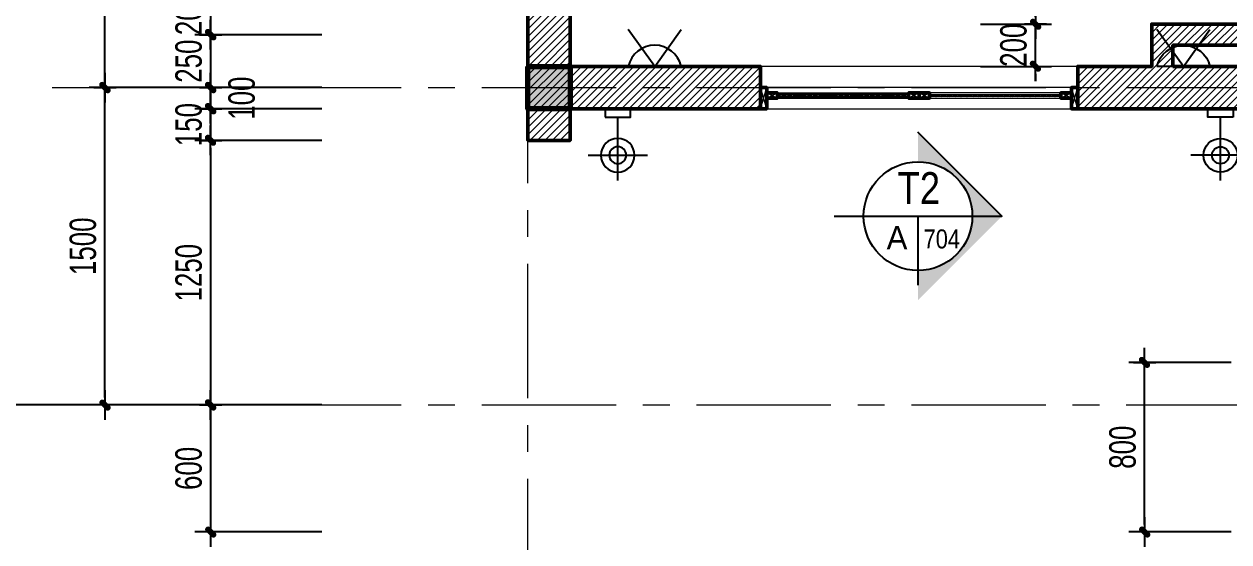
# Model space of a CAD drawing. Header units: inches. Extents: x 88947 to 296847, y 35049 to 161062.
# Drawn here: x 94879 to 100576, y 84062 to 86509 of the extents above; entities that cross this region are included whole.
import ezdxf
from ezdxf.enums import TextEntityAlignment as Align

# ---------------------------------------------------------------- set-up
doc = ezdxf.new("R2010")
doc.units = ezdxf.units.IN
doc.header["$MEASUREMENT"] = 0
doc.header["$PDMODE"] = 1
doc.linetypes.add('ACAD_ISO03W100', pattern=[30, 12, -18])
doc.linetypes.add('CENTER', pattern=[50.8, 31.75, -6.35, 6.35, -6.35])
for name, color, linetype, lineweight in [('A-Dims', 145, 'Continuous', 25), ('CUA', 42, 'Continuous', 20), ('DIM', 7, 'Continuous', 25), ('DO', 4, 'Continuous', 25), ('HACTH', 8, 'Continuous', 5), ('HATCH', 8, 'Continuous', 5), ('KHUNG 1', 6, 'Continuous', 70), ('mb$0$CUA', 42, 'Continuous', 20), ('mb$0$HATCH', 69, 'Continuous', 15), ('mb$0$net cat', 51, 'Continuous', 50), ('mb$0$net manh', 251, 'Continuous', 5), ('TRUC', 252, 'ACAD_ISO03W100', 13), ('TUONG', 4, 'Continuous', 50)]:
    doc.layers.add(name, color=color, linetype=linetype, lineweight=lineweight)
doc.layers.add('text', color=2, linetype='Continuous')
doc.styles.add('AVO-B', font='VAVOB.TTF')
doc.styles.add('DDCo-B-Helve-condense', font='VHELVCB.TTF')
doc.styles.add('VNI-HELVE-CONDENSE', font='VNARIAL.TTF', dxfattribs={"width": 0.7})
doc.dimstyles.new('TAS-100', dxfattribs={"dimscale": 50, "dimtxt": 2.5, "dimasz": 0.7, "dimexe": 1.5, "dimexo": 1.5, "dimgap": 0.8, "dimtad": 1, "dimdec": 0, "dimzin": 3, "dimdsep": 46, "dimtxsty": 'VNI-HELVE-CONDENSE', "dimblk": 'TICK', "dimcen": 2.5, "dimclrt": 71, "dimazin": 2, "dimtfac": 0.75, "dimtdec": 0, "dimtix": 1, "dimtmove": 2, "dimatfit": 2, "dimldrblk": 'TICK123', "dimfxl": 1.5, "dimtolj": 1, "dimtzin": 0, "dimarcsym": 0})

# ---------------------------------------------------------------- blocks, each defined once
blk = doc.blocks.new('EWTWETEW')
at = {"ltscale": 5}
for points in [[(0, 0), (-125, 175)], [(0, 0), (125, 175)], [(-125, 0), (-125, 0), (125, 0)]]:
    blk.add_lwpolyline(points, dxfattribs=at)
blk.add_arc((0, -28.1), 128.1, 12.6804, 167.3196, dxfattribs=at)
blk = doc.blocks.new('DNT')
for points in [[(0, 425), (0, 50)], [(-175, 275), (175, 275)]]:
    blk.add_lwpolyline(points)
blk.add_lwpolyline([(-75, 50), (75, 50), (75, 0), (-75, 0)], close=True)
for radius in [100, 50]:
    blk.add_circle((0, 275), radius)
blk = doc.blocks.new('A$C572C6810')
at = {"layer": 'mb$0$HATCH'}
h = blk.add_hatch(dxfattribs=at)
h.set_pattern_fill('ANSI32', color=256, style=0)
h.set_pattern_definition([(315, (-1420, -132.5), (-6.73519, -6.73519), []), (315, (-1415.51, -132.5), (-6.73519, -6.73519), [])])
h.paths.add_polyline_path([(-1420, -142.5), (-800, -142.5), (-800, -132.5), (-1420, -132.5)])
h = blk.add_hatch(dxfattribs=at)
h.set_pattern_fill('ANSI32', color=256, style=0)
h.set_pattern_definition([(225, (-80, -132.5), (6.73519, -6.73519), []), (225, (-84.49, -132.5), (6.73519, -6.73519), [])])
h.paths.add_polyline_path([(-80, -142.5), (-700, -142.5), (-700, -132.5), (-80, -132.5)])
at = {"layer": 'mb$0$CUA'}
for points in [[(-1500, -200), (0, -200), (0, 0), (-1500, 0)], [(-30, -200), (-30, -100), (-1470, -100), (-1470, -200)], [(-30, -150), (-30, -100), (-1470, -100), (-1470, -150)], [(-750, -125), (-750, -150), (-1420, -150), (-1420, -125)], [(-1420, -142.5), (-800, -142.5), (-800, -132.5), (-1420, -132.5)], [(-750, -125), (-750, -150), (-80, -150), (-80, -125)], [(-80, -142.5), (-700, -142.5), (-700, -132.5), (-80, -132.5)]]:
    blk.add_lwpolyline(points, close=True, dxfattribs=at)
at = {"layer": 'mb$0$net cat'}
for points in [[(-1500, -200), (-1500, -100), (-1470, -100), (-1470, -200)], [(0, -200), (0, -100), (-30, -100), (-30, -200)], [(-1470, -125), (-1470, -150), (-1420, -150), (-1420, -125)], [(-750, -125), (-750, -150), (-800, -150), (-800, -125)], [(-750, -125), (-750, -150), (-700, -150), (-700, -125)], [(-30, -125), (-30, -150), (-80, -150), (-80, -125)]]:
    blk.add_lwpolyline(points, close=True, dxfattribs=at)
at = {"layer": 'mb$0$net manh'}
for points in [[(-1500, -200), (-1470, -100)], [(-1470, -200), (-1500, -100)], [(0, -200), (-30, -100)], [(-30, -200), (0, -100)], [(-1470, -150), (-1420, -125)], [(-1470, -125), (-1420, -150)], [(-750, -150), (-800, -125)], [(-750, -125), (-800, -150)], [(-750, -150), (-700, -125)], [(-750, -125), (-700, -150)], [(-30, -150), (-80, -125)], [(-30, -125), (-80, -150)]]:
    blk.add_lwpolyline(points, dxfattribs=at)
blk = doc.blocks.new('A$C42FF647F')
at = {"layer": 'HATCH'}
h = blk.add_hatch(dxfattribs=at)
h.set_pattern_fill('ANSI31', color=256, scale=200, style=0)
h.set_pattern_definition([(45, (-4900, -7050), (-17.67767, 17.67767), [])])
h.paths.add_polyline_path([(-4900, -8200), (-4900, -8350), (-4700, -8350), (-4700, -7750), (-4900, -7750), (-4900, -8000), (-4900, -8000), (-4900, -8200)])
h = blk.add_hatch(dxfattribs=at)
h.set_pattern_fill('ANSI31', color=256, scale=200, style=0)
h.set_pattern_definition([(45, (-2550, -8550), (-17.67767, 17.67767), [])])
h.paths.add_polyline_path([(-2050, -8550), (-2300, -8550), (-2300, -8350), (-1950, -8350), (-1950, -8150), (-1300, -8150), (-1300, -8550), (-1850, -8550), (-1850, -8550)])
h.paths.add_polyline_path([(-1850, -8250), (-1850, -8350), (-1400, -8350), (-1400, -8250)], flags=16)
h = blk.add_hatch(dxfattribs=at)
h.set_pattern_fill('ANSI31', color=256, scale=200, style=0)
h.set_pattern_definition([(45, (-4875, -8550), (-17.67767, 17.67767), [])])
h.paths.add_polyline_path([(-4700, -8350), (-3800, -8350), (-3800, -8550), (-4050, -8550), (-4250, -8550), (-4700, -8550), (-4700, -8700), (-4900, -8700), (-4900, -8350)])
at = {"layer": 'KHUNG 1'}
blk.add_lwpolyline([(-4900, -8350), (-4700, -8350), (-4700, -8550), (-4900, -8550)], close=True, dxfattribs=at)
blk.add_solid([(-4900, -8550), (-4700, -8550), (-4900, -8350), (-4700, -8350)], dxfattribs=at)
at = {"layer": 'TUONG'}
for points in [[(-4900, -8200), (-4900, -8350), (-4700, -8350), (-4700, -7750), (-4900, -7750), (-4900, -8000), (-4900, -8000), (-4900, -8200), (-4900, -8200)], [(-2050, -8550), (-2300, -8550), (-2300, -8350), (-1950, -8350), (-1950, -8150), (-1300, -8150), (-1300, -8550), (-1850, -8550), (-1850, -8550), (-2050, -8550), (-2050, -8550)], [(-1850, -8350), (-1400, -8350), (-1400, -8250), (-1850, -8250), (-1850, -8350)], [(-4700, -8350), (-3800, -8350), (-3800, -8550), (-4050, -8550), (-4050, -8550), (-4250, -8550), (-4250, -8550), (-4700, -8550), (-4700, -8700), (-4900, -8700), (-4900, -8350), (-4900, -8350), (-4900, -8350), (-4700, -8350), (-4700, -8350)]]:
    blk.add_lwpolyline(points, dxfattribs=at)
at = {"layer": 'CUA'}
blk.add_blockref('A$C572C6810', (-2300, -8350), dxfattribs=at)
blk = doc.blocks.new('TICK')
at = {"layer": 'A-Dims', "color": 1}
for p, q in [((-2, 0), (2, 0)), ((0, 1.5), (0, -1.5))]:
    blk.add_line(p, q, dxfattribs=at)
at = {"layer": 'A-Dims', "color": 1, "const_width": 0.788}
blk.add_lwpolyline([(-0.33, -0.35), (0.38, 0.38)], dxfattribs=at)
at = {"layer": 'A-Dims', "color": 1, "const_width": 0.394}
for points in [[(0.24, 0.52, -0.414214), (0.52, 0.52, -1)], [(0.52, 0.52, -0.414214), (0.52, 0.24, -1)], [(-0.47, -0.21, 0.414214), (-0.47, -0.49, 1)], [(-0.47, -0.49, 0.414214), (-0.19, -0.49, 1)]]:
    blk.add_lwpolyline(points, format="xyb", dxfattribs=at)
blk = doc.blocks.new('*D3228')
at = {"layer": 'Defpoints', "color": 0}
for p in [(99327, 86509), (99661.8, 86509), (99327, 86309)]:
    blk.add_point(p, dxfattribs=at)
at = {"layer": 'DIM', "color": 0, "lineweight": -2}
for p, q in [((99661.8, 86544), (99661.8, 86579)), ((99402, 86509), (99736.8, 86509)), ((99661.8, 86309), (99661.8, 86509)), ((99402, 86309), (99736.8, 86309)), ((99661.8, 86274), (99661.8, 86239))]:
    blk.add_line(p, q, dxfattribs=at)
at = {"layer": 'DIM', "color": 0, "lineweight": -2, "xscale": 35, "yscale": 35, "zscale": 35}
for p, rotation in [((99661.8, 86509), 270), ((99661.8, 86309), 90)]:
    blk.add_blockref('TICK', p, dxfattribs=dict(at, rotation=rotation))
at = {"layer": 'DIM', "color": 71, "insert": (99558, 86409), "char_height": 125, "attachment_point": 5, "rotation": 90, "style": 'VNI-HELVE-CONDENSE'}
blk.add_mtext('\\A1;200', dxfattribs=at)
blk = doc.blocks.new('TICK123')
at = {"layer": 'A-Dims', "color": 1}
blk.add_lwpolyline([(0.05, 0, 0, 0.84, 0), (-2.11, 0, 8.4, 8.4, 0)], format="xyseb", dxfattribs=at)
blk = doc.blocks.new('*D3229')
at = {"layer": 'Defpoints', "color": 0}
for p in [(99327, 86909), (99661.8, 86909), (99327, 86509)]:
    blk.add_point(p, dxfattribs=at)
at = {"layer": 'DIM', "color": 0, "lineweight": -2}
for p, q in [((99402, 86909), (99736.8, 86909)), ((99661.8, 86544), (99661.8, 86874)), ((99402, 86509), (99736.8, 86509))]:
    blk.add_line(p, q, dxfattribs=at)
at = {"layer": 'DIM', "color": 0, "lineweight": -2, "xscale": 35, "yscale": 35, "zscale": 35}
for p, rotation in [((99661.8, 86909), 90), ((99661.8, 86509), 270)]:
    blk.add_blockref('TICK', p, dxfattribs=dict(at, rotation=rotation))
at = {"layer": 'DIM', "color": 71, "insert": (99558, 86709), "char_height": 125, "attachment_point": 5, "rotation": 90, "style": 'VNI-HELVE-CONDENSE'}
blk.add_mtext('\\A1;400', dxfattribs=at)
blk = doc.blocks.new('*D4452')
at = {"layer": 'Defpoints', "color": 0}
for p in [(95261.3, 86209), (96361.3, 86209), (96361.3, 84709)]:
    blk.add_point(p, dxfattribs=at)
at = {"layer": 'DIM', "color": 0, "lineweight": -2}
for p, q in [((96286.3, 86209), (95186.3, 86209)), ((95261.3, 84744), (95261.3, 86174)), ((96286.3, 84709), (95186.3, 84709))]:
    blk.add_line(p, q, dxfattribs=at)
at = {"layer": 'DIM', "color": 0, "lineweight": -2, "xscale": 35, "yscale": 35, "zscale": 35}
for p, rotation in [((95261.3, 86209), 90), ((95261.3, 84709), 270)]:
    blk.add_blockref('TICK', p, dxfattribs=dict(at, rotation=rotation))
at = {"layer": 'DIM', "color": 71, "insert": (95157.6, 85459), "char_height": 125, "attachment_point": 5, "rotation": 90, "style": 'VNI-HELVE-CONDENSE'}
blk.add_mtext('\\A1;1500', dxfattribs=at)
blk = doc.blocks.new('*D4453')
at = {"layer": 'Defpoints', "color": 0}
for p in [(95261.3, 91209), (96361.3, 91209), (96361.3, 86209)]:
    blk.add_point(p, dxfattribs=at)
at = {"layer": 'DIM', "color": 0, "lineweight": -2}
for p, q in [((96286.3, 91209), (95186.3, 91209)), ((95261.3, 86244), (95261.3, 91174)), ((96286.3, 86209), (95186.3, 86209))]:
    blk.add_line(p, q, dxfattribs=at)
at = {"layer": 'DIM', "color": 0, "lineweight": -2, "xscale": 35, "yscale": 35, "zscale": 35}
for p, rotation in [((95261.3, 91209), 90), ((95261.3, 86209), 270)]:
    blk.add_blockref('TICK', p, dxfattribs=dict(at, rotation=rotation))
at = {"layer": 'DIM', "color": 71, "insert": (95157.6, 88709), "char_height": 125, "attachment_point": 5, "rotation": 90, "style": 'VNI-HELVE-CONDENSE'}
blk.add_mtext('\\A1;5000', dxfattribs=at)
blk = doc.blocks.new('*D4455')
at = {"layer": 'Defpoints', "color": 0}
for p in [(94761.3, 92709), (96361.3, 92709), (96361.3, 84709)]:
    blk.add_point(p, dxfattribs=at)
at = {"layer": 'DIM', "color": 0, "lineweight": -2}
for p, q in [((96286.3, 92709), (94686.3, 92709)), ((94761.3, 84744), (94761.3, 92674)), ((96286.3, 84709), (94686.3, 84709))]:
    blk.add_line(p, q, dxfattribs=at)
at = {"layer": 'DIM', "color": 0, "lineweight": -2, "xscale": 35, "yscale": 35, "zscale": 35}
for p, rotation in [((94761.3, 92709), 90), ((94761.3, 84709), 270)]:
    blk.add_blockref('TICK', p, dxfattribs=dict(at, rotation=rotation))
at = {"layer": 'DIM', "color": 71, "insert": (94657.6, 88709), "char_height": 125, "attachment_point": 5, "rotation": 90, "style": 'VNI-HELVE-CONDENSE'}
blk.add_mtext('\\A1;8000', dxfattribs=at)
blk = doc.blocks.new('*D4462')
at = {"layer": 'Defpoints', "color": 0}
for p in [(96361.3, 86659), (95761.3, 86459), (96361.3, 86459)]:
    blk.add_point(p, dxfattribs=at)
at = {"layer": 'DIM', "color": 0, "lineweight": -2}
for p, q in [((95761.3, 86694), (95761.3, 86729)), ((96286.3, 86659), (95686.3, 86659)), ((95761.3, 86659), (95761.3, 86459)), ((96286.3, 86459), (95686.3, 86459)), ((95761.3, 86424), (95761.3, 86389))]:
    blk.add_line(p, q, dxfattribs=at)
at = {"layer": 'DIM', "color": 0, "lineweight": -2, "xscale": 35, "yscale": 35, "zscale": 35}
for p, rotation in [((95761.3, 86659), 270), ((95761.3, 86459), 90)]:
    blk.add_blockref('TICK', p, dxfattribs=dict(at, rotation=rotation))
at = {"layer": 'DIM', "color": 71, "insert": (95657.6, 86559), "char_height": 125, "attachment_point": 5, "rotation": 90, "style": 'VNI-HELVE-CONDENSE'}
blk.add_mtext('\\A1;200', dxfattribs=at)
blk = doc.blocks.new('*D4463')
at = {"layer": 'Defpoints', "color": 0}
for p in [(96361.3, 86459), (95761.3, 86209), (96361.3, 86209)]:
    blk.add_point(p, dxfattribs=at)
at = {"layer": 'DIM', "color": 0, "lineweight": -2}
for p, q in [((95761.3, 86494), (95761.3, 86529)), ((96286.3, 86459), (95686.3, 86459)), ((95761.3, 86459), (95761.3, 86209)), ((96286.3, 86209), (95686.3, 86209)), ((95761.3, 86174), (95761.3, 86139))]:
    blk.add_line(p, q, dxfattribs=at)
at = {"layer": 'DIM', "color": 0, "lineweight": -2, "xscale": 35, "yscale": 35, "zscale": 35}
for p, rotation in [((95761.3, 86459), 270), ((95761.3, 86209), 90)]:
    blk.add_blockref('TICK', p, dxfattribs=dict(at, rotation=rotation))
at = {"layer": 'DIM', "color": 71, "insert": (95657.6, 86334), "char_height": 125, "attachment_point": 5, "rotation": 90, "style": 'VNI-HELVE-CONDENSE'}
blk.add_mtext('\\A1;250', dxfattribs=at)
blk = doc.blocks.new('*D4464')
at = {"layer": 'Defpoints', "color": 0}
for p in [(96361.3, 86209), (95761.3, 86109), (96361.3, 86109)]:
    blk.add_point(p, dxfattribs=at)
at = {"layer": 'DIM', "color": 0, "lineweight": -2}
for p, q in [((95761.3, 86244), (95761.3, 86279)), ((96286.3, 86209), (95686.3, 86209)), ((95761.3, 86209), (95761.3, 86109)), ((96286.3, 86109), (95686.3, 86109)), ((95761.3, 86074), (95761.3, 86039))]:
    blk.add_line(p, q, dxfattribs=at)
at = {"layer": 'DIM', "color": 0, "lineweight": -2, "xscale": 35, "yscale": 35, "zscale": 35}
for p, rotation in [((95761.3, 86209), 270), ((95761.3, 86109), 90)]:
    blk.add_blockref('TICK', p, dxfattribs=dict(at, rotation=rotation))
at = {"layer": 'DIM', "color": 71, "insert": (95908.3, 86159), "char_height": 125, "attachment_point": 5, "rotation": 90, "style": 'VNI-HELVE-CONDENSE'}
blk.add_mtext('\\A1;100', dxfattribs=at)
blk = doc.blocks.new('*D4465')
at = {"layer": 'Defpoints', "color": 0}
for p in [(96361.3, 86109), (95761.3, 85959), (96361.3, 85959)]:
    blk.add_point(p, dxfattribs=at)
at = {"layer": 'DIM', "color": 0, "lineweight": -2}
for p, q in [((95761.3, 86144), (95761.3, 86179)), ((96286.3, 86109), (95686.3, 86109)), ((95761.3, 86109), (95761.3, 85959)), ((96286.3, 85959), (95686.3, 85959)), ((95761.3, 85924), (95761.3, 85889))]:
    blk.add_line(p, q, dxfattribs=at)
at = {"layer": 'DIM', "color": 0, "lineweight": -2, "xscale": 35, "yscale": 35, "zscale": 35}
for p, rotation in [((95761.3, 86109), 270), ((95761.3, 85959), 90)]:
    blk.add_blockref('TICK', p, dxfattribs=dict(at, rotation=rotation))
at = {"layer": 'DIM', "color": 71, "insert": (95657.6, 86034), "char_height": 125, "attachment_point": 5, "rotation": 90, "style": 'VNI-HELVE-CONDENSE'}
blk.add_mtext('\\A1;150', dxfattribs=at)
blk = doc.blocks.new('*D4466')
at = {"layer": 'Defpoints', "color": 0}
for p in [(96361.3, 85959), (95761.3, 84709), (96361.3, 84709)]:
    blk.add_point(p, dxfattribs=at)
at = {"layer": 'DIM', "color": 0, "lineweight": -2}
for p, q in [((96286.3, 85959), (95686.3, 85959)), ((95761.3, 85924), (95761.3, 84744)), ((96286.3, 84709), (95686.3, 84709))]:
    blk.add_line(p, q, dxfattribs=at)
at = {"layer": 'DIM', "color": 0, "lineweight": -2, "xscale": 35, "yscale": 35, "zscale": 35}
for p, rotation in [((95761.3, 85959), 90), ((95761.3, 84709), 270)]:
    blk.add_blockref('TICK', p, dxfattribs=dict(at, rotation=rotation))
at = {"layer": 'DIM', "color": 71, "insert": (95657.6, 85334), "char_height": 125, "attachment_point": 5, "rotation": 90, "style": 'VNI-HELVE-CONDENSE'}
blk.add_mtext('\\A1;1250', dxfattribs=at)
blk = doc.blocks.new('*D4467')
at = {"layer": 'Defpoints', "color": 0}
for p in [(96361.3, 84709), (95761.3, 84109), (96361.3, 84109)]:
    blk.add_point(p, dxfattribs=at)
at = {"layer": 'DIM', "color": 0, "lineweight": -2}
for p, q in [((96286.3, 84709), (95686.3, 84709)), ((95761.3, 84674), (95761.3, 84144)), ((96286.3, 84109), (95686.3, 84109))]:
    blk.add_line(p, q, dxfattribs=at)
at = {"layer": 'DIM', "color": 0, "lineweight": -2, "xscale": 35, "yscale": 35, "zscale": 35}
for p, rotation in [((95761.3, 84709), 90), ((95761.3, 84109), 270)]:
    blk.add_blockref('TICK', p, dxfattribs=dict(at, rotation=rotation))
at = {"layer": 'DIM', "color": 71, "insert": (95657.6, 84409), "char_height": 125, "attachment_point": 5, "rotation": 90, "style": 'VNI-HELVE-CONDENSE'}
blk.add_mtext('\\A1;600', dxfattribs=at)
blk = doc.blocks.new('*D4532')
at = {"layer": 'Defpoints', "color": 0}
for p in [(100177.6, 84909), (100661.3, 84909), (100661.3, 84109)]:
    blk.add_point(p, dxfattribs=at)
at = {"layer": 'DIM', "color": 0, "lineweight": -2}
for p, q in [((100586.3, 84909), (100102.6, 84909)), ((100177.6, 84144), (100177.6, 84874)), ((100586.3, 84109), (100102.6, 84109))]:
    blk.add_line(p, q, dxfattribs=at)
at = {"layer": 'DIM', "color": 0, "lineweight": -2, "xscale": 35, "yscale": 35, "zscale": 35}
for p, rotation in [((100177.6, 84909), 90), ((100177.6, 84109), 270)]:
    blk.add_blockref('TICK', p, dxfattribs=dict(at, rotation=rotation))
at = {"layer": 'DIM', "color": 71, "insert": (100073.8, 84509), "char_height": 125, "attachment_point": 5, "rotation": 90, "style": 'VNI-HELVE-CONDENSE'}
blk.add_mtext('\\A1;800', dxfattribs=at)

msp = doc.modelspace()

# ---------------------------------------------------------------- hatches: boundary and pattern name
msp.add_hatch(color=256).paths.add_polyline_path([(99503, 85601.4), (99106.1, 85998.3), (99106.1, 85858.3, -1), (99106.1, 85344.5), (99106.1, 85204.5)])

# ---------------------------------------------------------------- linework, layer by layer
at = {"layer": 'text', "color": 2, "linetype": 'Continuous'}
msp.add_line((99106.1, 85601.4), (99106.1, 85274.5), dxfattribs=at)
msp.add_lwpolyline([(98709.2, 85601.4), (99503, 85601.4), (99106.1, 85998.3)], dxfattribs=at)
msp.add_circle((99106.1, 85601.4), 256.9, dxfattribs=at)
at = {"layer": 'TRUC', "linetype": 'CENTER', "ltscale": 20}
for points in [[(97261.3, 82709), (97261.3, 95209)], [(95011.3, 86209), (111911.3, 86209)], [(95011.3, 84709), (111911.3, 84709)]]:
    msp.add_lwpolyline(points, dxfattribs=at)

# ---------------------------------------------------------------- block references
at = {"layer": 'DO', "ltscale": 5}
msp.add_blockref('EWTWETEW', (97861.3, 86309), dxfattribs=at)
at = {"layer": 'DO', "ltscale": 5, "xscale": -1}
msp.add_blockref('EWTWETEW', (100361.3, 86309), dxfattribs=at)
at = {"layer": 'DO', "yscale": 0.8000000000465661, "zscale": 0.8, "rotation": 180}
for p, xscale in [((97686.3, 86109), -0.8000000007450581), ((100536.3, 86109), 0.8000000007450581)]:
    msp.add_blockref('DNT', p, dxfattribs=dict(at, xscale=xscale))
at = {"layer": 'HACTH'}
msp.add_blockref('A$C42FF647F', (102161.3, 94659), dxfattribs=at)

# ---------------------------------------------------------------- texts
at = {"layer": 'text', "linetype": 'Continuous'}
for s, height, style, p in [('T2', 150, 'DDCo-B-Helve-condense', (99110.1, 85659.2)), ('A', 110, 'AVO-B', (99007, 85444.4)), ('704', 90, 'DDCo-B-Helve-condense', (99218.6, 85448.4))]:
    msp.add_text(s, height=height, dxfattribs=dict(at, style=style)).set_placement(p, align=Align.CENTER)

# ---------------------------------------------------------------- dimensions: what is measured, and where the dimension line sits
at = {"layer": 'DIM'}
for base, p1, p2, picture, middle in [((94761.3, 92709), (96361.3, 84709), (96361.3, 92709), '*D4455', (94657.6, 88709)), ((95261.3, 91209), (96361.3, 86209), (96361.3, 91209), '*D4453', (95157.6, 88709)), ((99661.8, 86909), (99327, 86509), (99327, 86909), '*D3229', (99558, 86709)), ((95761.3, 86459), (96361.3, 86659), (96361.3, 86459), '*D4462', (95657.6, 86559)), ((99661.8, 86509), (99327, 86309), (99327, 86509), '*D3228', (99558, 86409)), ((95761.3, 86209), (96361.3, 86459), (96361.3, 86209), '*D4463', (95657.6, 86334)), ((95261.3, 86209), (96361.3, 84709), (96361.3, 86209), '*D4452', (95157.6, 85459)), ((95761.3, 85959), (96361.3, 86109), (96361.3, 85959), '*D4465', (95657.6, 86034)), ((95761.3, 84709), (96361.3, 85959), (96361.3, 84709), '*D4466', (95657.6, 85334)), ((100177.6, 84909), (100661.3, 84109), (100661.3, 84909), '*D4532', (100073.8, 84509)), ((95761.3, 84109), (96361.3, 84709), (96361.3, 84109), '*D4467', (95657.6, 84409))]:
    dim = msp.add_linear_dim(base=base, p1=p1, p2=p2, angle=90, dimstyle='TAS-100', dxfattribs=at)
    dim.commit()
    dim.dimension.update_dxf_attribs({"geometry": picture, "text_midpoint": middle})
dim = msp.add_linear_dim(base=(95761.3, 86109), p1=(96361.3, 86209), p2=(96361.3, 86109), angle=90, dimstyle='TAS-100', dxfattribs=at)
dim.commit()
dim.dimension.update_dxf_attribs({"geometry": '*D4464', "text_midpoint": (95908.3, 86159), "dimtype": 160})

doc.saveas('drawing.dxf')
